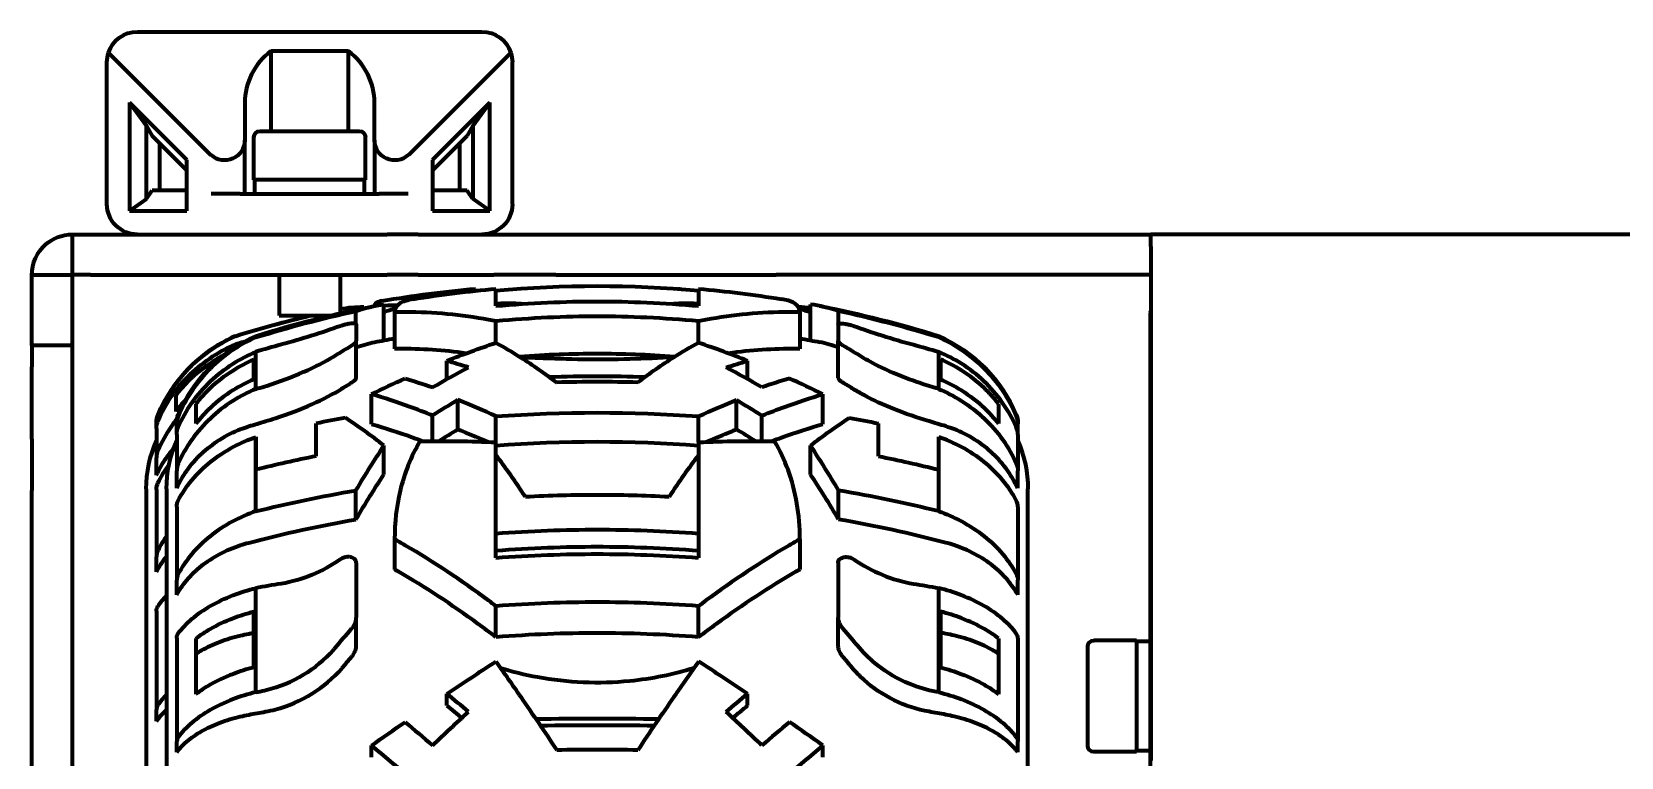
# Model space of a CAD drawing. Header units: millimetres. Extents: x 0 to 1189, y 0 to 841.
# Drawn here: x 182.2 to 260.6, y 325.3 to 361.1 of the extents above; entities that cross this region are included whole.
import ezdxf

# ---------------------------------------------------------------- set-up
doc = ezdxf.new("R2010")
doc.units = ezdxf.units.MM
doc.header["$LTSCALE"] = 0.75
doc.layers.add('Visible', color=7, linetype='Continuous', lineweight=70)

msp = doc.modelspace()

# ---------------------------------------------------------------- linework, layer by layer
at = {"layer": 'Visible', "extrusion": (0, 1, 0)}
for p, q in [((187.411, 361.089), (204.411, 361.089)), ((190.958, 355.081), (185.985, 360.055)), ((197.831, 360.129), (193.991, 360.129)), ((193.991, 360.129), (193.991, 356.189)), ((197.831, 356.189), (197.831, 360.129)), ((205.836, 360.055), (200.863, 355.081)), ((185.911, 352.589), (185.911, 359.589)), ((205.911, 352.589), (205.911, 359.589)), ((189.855, 354.764), (187.014, 357.605)), ((187.014, 357.605), (187.862, 356.446)), ((187.014, 357.605), (187.014, 352.249)), ((192.711, 357.569), (192.711, 355.745)), ((199.111, 355.745), (199.111, 357.569)), ((204.807, 357.605), (201.966, 354.764)), ((204.807, 357.605), (203.959, 356.446)), ((204.807, 352.249), (204.807, 357.605)), ((187.862, 356.446), (188.145, 355.956)), ((187.862, 352.849), (187.862, 356.446)), ((193.461, 356.189), (198.361, 356.189)), ((203.959, 356.446), (203.676, 355.956)), ((203.959, 356.446), (203.959, 352.849)), ((188.145, 355.956), (189.855, 354.246)), ((188.499, 355.602), (188.499, 353.249)), ((192.711, 353.089), (192.711, 355.745)), ((193.161, 353.789), (193.161, 355.889)), ((198.661, 353.789), (198.661, 355.889)), ((199.111, 355.745), (199.111, 353.089)), ((201.966, 354.246), (203.676, 355.956)), ((203.323, 353.249), (203.323, 355.602)), ((189.855, 352.249), (189.855, 354.764)), ((201.966, 354.764), (201.966, 352.249)), ((198.661, 353.789), (193.161, 353.789)), ((193.211, 353.089), (193.211, 353.789)), ((198.611, 353.089), (198.611, 353.789)), ((187.862, 352.849), (188.145, 353.249)), ((189.855, 353.249), (188.145, 353.249)), ((192.485, 353.089), (191.043, 353.089)), ((192.485, 353.089), (199.336, 353.089)), ((200.778, 353.089), (199.336, 353.089)), ((203.676, 353.249), (201.966, 353.249)), ((203.959, 352.849), (203.676, 353.249)), ((187.014, 352.249), (187.862, 352.849)), ((187.014, 352.249), (189.855, 352.249)), ((201.966, 352.249), (204.807, 352.249)), ((204.807, 352.249), (203.959, 352.849)), ((184.211, 351.089), (185.105, 351.089)), ((184.211, 349.969), (184.211, 351.089)), ((185.105, 351.089), (199.736, 351.089)), ((192.485, 351.089), (199.336, 351.089)), ((201.263, 351.089), (199.736, 351.089)), ((201.263, 351.089), (205.005, 351.089)), ((205.005, 351.089), (208.06, 351.089)), ((208.06, 351.089), (218.936, 351.089)), ((218.936, 351.089), (221.453, 351.089)), ((221.453, 351.089), (237.411, 351.089)), ((357.411, 351.089), (237.411, 351.089)), ((237.411, 350.5), (237.411, 351.089)), ((258.654, 351.099), (258.66, 351.099)), ((258.654, 351.089), (258.654, 351.099)), ((258.66, 351.099), (258.677, 351.099)), ((258.66, 351.089), (258.66, 351.099)), ((258.677, 351.099), (258.703, 351.099)), ((258.677, 351.089), (258.677, 351.099)), ((258.703, 351.099), (258.72, 351.099)), ((258.703, 351.089), (258.703, 351.099)), ((258.72, 351.099), (258.775, 351.099)), ((258.72, 351.089), (258.72, 351.099)), ((258.775, 351.099), (258.847, 351.099)), ((258.775, 351.089), (258.775, 351.099)), ((258.847, 351.099), (258.868, 351.099)), ((258.847, 351.089), (258.847, 351.099)), ((258.868, 351.099), (258.962, 351.099)), ((258.868, 351.089), (258.868, 351.099)), ((258.962, 351.099), (259.073, 351.099)), ((258.962, 351.089), (258.962, 351.099)), ((259.073, 351.099), (259.105, 351.099)), ((259.073, 351.089), (259.073, 351.099)), ((259.105, 351.099), (259.217, 351.099)), ((259.105, 351.089), (259.105, 351.099)), ((259.217, 351.099), (259.358, 351.099)), ((259.217, 351.089), (259.217, 351.099)), ((259.358, 351.099), (259.913, 351.099)), ((259.358, 351.089), (259.358, 351.099)), ((259.913, 351.089), (259.913, 351.099)), ((260.232, 351.099), (260.353, 351.099)), ((260.232, 351.089), (260.232, 351.099)), ((260.353, 351.099), (260.398, 351.099)), ((260.353, 351.089), (260.353, 351.099)), ((260.398, 351.099), (260.477, 351.099)), ((260.398, 351.089), (260.398, 351.099)), ((260.477, 351.099), (260.523, 351.099)), ((260.477, 351.089), (260.477, 351.099)), ((260.523, 351.099), (260.874, 351.099)), ((260.523, 351.089), (260.523, 351.099)), ((184.211, 349.089), (184.211, 349.969)), ((237.411, 350.5), (237.411, 325.129)), ((183.321, 349.079), (182.201, 349.079)), ((182.201, 346.656), (182.201, 349.079)), ((184.201, 349.079), (183.321, 349.079)), ((184.201, 349.079), (184.201, 346.656)), ((185.105, 349.089), (184.211, 349.089)), ((185.105, 349.089), (199.736, 349.089)), ((194.411, 349.089), (194.411, 347.089)), ((197.411, 349.089), (197.411, 347.194)), ((201.263, 349.089), (199.736, 349.089)), ((201.263, 349.089), (205.005, 349.089)), ((208.06, 349.089), (205.005, 349.089)), ((208.06, 349.089), (218.936, 349.089)), ((221.453, 349.089), (218.936, 349.089)), ((237.411, 349.089), (221.453, 349.089)), ((204.101, 348.31), (204.101, 348.407)), ((205.101, 347.559), (205.101, 348.407)), ((214.101, 348.407), (214.101, 348.404)), ((215.101, 348.407), (215.101, 347.559)), ((198.578, 347.448), (198.578, 347.511)), ((199.578, 345.864), (199.578, 347.631)), ((220.623, 345.864), (220.623, 347.631)), ((182.201, 345.601), (182.201, 346.656)), ((184.201, 346.656), (184.201, 345.601)), ((194.411, 347.089), (196.959, 347.089)), ((198.197, 346.682), (198.197, 347.304)), ((198.21, 346.664), (198.21, 345.841)), ((200.101, 347.248), (200.101, 345.436)), ((205.101, 345.741), (205.101, 346.808)), ((215.101, 345.741), (215.101, 346.808)), ((220.101, 347.248), (220.101, 345.436)), ((221.991, 346.664), (221.991, 345.841)), ((222.004, 346.682), (222.004, 347.304)), ((237.411, 347.079), (237.401, 347.079)), ((237.401, 322.12), (237.401, 347.079)), ((192.249, 346.075), (192.249, 346.075)), ((193.249, 346.011), (193.249, 346.075)), ((226.952, 346.011), (226.952, 346.075)), ((182.201, 345.601), (182.201, 344.547)), ((184.201, 345.601), (182.201, 345.601)), ((184.201, 345.601), (184.201, 344.547)), ((192.249, 345.538), (192.249, 345.664)), ((193.249, 343.46), (193.249, 345.295)), ((198.21, 344.019), (198.21, 345.841)), ((221.991, 344.019), (221.991, 345.841)), ((226.952, 343.46), (226.952, 345.295)), ((182.201, 340.993), (182.201, 344.547)), ((184.201, 344.547), (184.201, 340.993)), ((193.154, 343.938), (193.154, 344.922)), ((202.683, 343.948), (202.683, 344.854)), ((217.518, 343.948), (217.518, 344.854)), ((227.047, 343.938), (227.047, 344.922)), ((189.301, 343.138), (189.301, 342.35)), ((190.301, 342.727), (190.301, 341.753)), ((198.962, 341.727), (198.962, 343.203)), ((203.226, 341.474), (203.226, 342.922)), ((216.976, 341.474), (216.976, 342.922)), ((221.239, 341.727), (221.239, 343.203)), ((229.901, 342.727), (229.901, 341.753)), ((201.976, 340.893), (201.976, 342.149)), ((205.101, 340.833), (205.101, 342.115)), ((215.101, 340.833), (215.101, 342.115)), ((218.226, 340.893), (218.226, 342.149)), ((188.351, 341.516), (188.351, 341.801)), ((188.351, 341.516), (188.351, 340.066)), ((189.351, 341.802), (189.351, 341.735)), ((189.351, 341.22), (189.351, 341.735)), ((189.351, 341.22), (189.351, 339.421)), ((196.231, 340.147), (196.231, 341.764)), ((223.97, 340.147), (223.97, 341.764)), ((230.851, 341.802), (230.851, 341.735)), ((230.851, 341.22), (230.851, 341.735)), ((230.851, 341.22), (230.851, 339.421)), ((182.201, 340.993), (182.201, 338.448)), ((184.201, 340.993), (184.201, 338.448)), ((193.26, 341.095), (193.249, 341.092)), ((193.249, 337.427), (193.249, 341.092)), ((193.26, 341.095), (193.26, 339.483)), ((199.578, 339.245), (199.578, 340.666)), ((205.101, 335.134), (205.101, 340.833)), ((215.101, 340.833), (215.101, 335.134)), ((220.623, 339.245), (220.623, 340.666)), ((226.941, 341.095), (226.941, 339.483)), ((226.941, 341.095), (226.952, 341.092)), ((226.952, 337.427), (226.952, 341.092)), ((188.351, 339.204), (188.351, 340.066)), ((189.351, 338.574), (189.351, 339.421)), ((230.851, 338.574), (230.851, 339.421)), ((182.201, 323.43), (182.201, 338.448)), ((184.201, 338.448), (184.201, 323.43)), ((187.851, 338.531), (187.851, 277.223)), ((188.351, 338.51), (188.351, 335.18)), ((188.851, 338.531), (188.851, 277.223)), ((198.197, 337.03), (198.197, 338.458)), ((222.004, 337.03), (222.004, 338.458)), ((231.351, 277.223), (231.351, 338.531)), ((189.351, 337.654), (189.351, 334.02)), ((230.851, 337.654), (230.851, 334.02)), ((200.101, 336.052), (200.101, 334.553)), ((220.101, 336.052), (220.101, 334.553)), ((188.351, 334.436), (188.351, 335.18)), ((198.21, 334.883), (198.21, 332.193)), ((221.991, 334.883), (221.991, 332.193)), ((189.351, 333.305), (189.351, 334.02)), ((193.249, 328.501), (193.249, 333.637)), ((226.952, 328.501), (226.952, 333.637)), ((230.851, 333.305), (230.851, 334.02)), ((205.101, 331.216), (205.101, 332.748)), ((215.101, 331.216), (215.101, 332.748)), ((188.351, 332.506), (188.351, 327.621)), ((193.154, 329.723), (193.154, 332.478)), ((198.21, 330.807), (198.21, 332.193)), ((221.991, 330.807), (221.991, 332.193)), ((227.047, 329.723), (227.047, 332.478)), ((189.351, 331.173), (189.351, 326.059)), ((190.301, 331.151), (190.301, 328.402)), ((229.901, 331.151), (229.901, 328.402)), ((230.851, 331.173), (230.851, 326.059)), ((236.701, 331.05), (234.601, 331.05)), ((236.701, 331.05), (236.701, 325.55)), ((237.401, 331), (236.701, 331)), ((234.301, 325.85), (234.301, 330.75)), ((202.683, 327.843), (202.683, 328.426)), ((217.518, 327.843), (217.518, 328.426)), ((188.351, 327.069), (188.351, 327.621)), ((189.351, 325.547), (189.351, 326.059)), ((198.962, 325.291), (198.962, 325.873)), ((221.239, 325.291), (221.239, 325.873)), ((230.851, 325.547), (230.851, 326.059)), ((236.701, 325.55), (234.601, 325.55)), ((237.401, 325.6), (236.701, 325.6))]:
    msp.add_line(p, q, dxfattribs=at)
at = {"layer": 'Visible', "extrusion": (2e-16, 0, -1)}
for centre, radius, start, end in [((-193.461, 355.889), 0.3, 0, 90), ((-198.361, 355.889), 0.3, 90, 180), ((-209.101, 291.713), 56.914, 80.26509, 84.95994), ((-210.101, 291.713), 56.914, 80.8156, 84.95994), ((-209.101, 291.713), 56.914, 95.04006, 95.19144), ((-210.101, 291.713), 56.914, 95.04006, 99.1844), ((-210.101, 291.713), 56.914, 72.77708, 78.88918), ((-210.101, 291.713), 56.164, 84.89246, 85.00434), ((-210.101, 291.713), 56.164, 94.99566, 95.10754), ((-210.101, 291.713), 56.914, 101.11082, 107.22292), ((-209.101, 291.713), 56.914, 72.77708, 76.64969), ((-195.226, 339.327), 7.375, 22.84294, 66.19464), ((-196.226, 339.327), 7.375, 22.84294, 66.19464), ((-210.101, 291.713), 55.164, 78.5157, 79.55576), ((-210.101, 291.713), 55.164, 100.44424, 101.4843), ((-223.975, 339.327), 7.375, 113.80536, 157.15706), ((-189.351, 341.802), 1, 0, 22.84294), ((-190.351, 341.802), 1, 0, 22.84294), ((-229.851, 341.802), 1, 157.15706, 180), ((-193.741, 338.531), 5.891, 0, 23.77705), ((-194.741, 338.531), 5.891, 0, 23.77705), ((-225.46, 338.531), 5.891, 156.22295, 180), ((-234.601, 330.75), 0.3, 0, 90), ((-234.601, 325.85), 0.3, 270, 0)]:
    msp.add_arc(centre, radius, start, end, dxfattribs=at)
for centre, major_axis, ratio, start_param, end_param in [((187.411, 359.589), (-1.061, 1.061), 1, 5.813564, 7.068583), ((204.411, 359.589), (1.061, 1.061), 1, -0.785398, 0.469621), ((187.411, 359.589), (1.061, 1.061), 1, 3.926991, 4.242768), ((204.411, 359.589), (-1.061, 1.061), 1, 2.040417, 2.356194), ((191.711, 355.745), (-0.707, 0.707), 1, 2.356194, 4.658302), ((200.111, 355.745), (0.707, 0.707), 1, 1.624884, 3.926991), ((192.485, 356.609), (1.527, 1.527), 1, 3.087505, 3.141593), ((199.336, 356.609), (1.527, 1.527), 1, 1.570796, 1.624884), ((187.411, 352.589), (-1.061, 1.061), 1, 3.926991, 5.497787), ((204.411, 352.589), (1.061, 1.061), 1, 0.785398, 2.356194), ((210.101, 291.706), (56.845, 0), 0.999898, 4.624317, 4.800461), ((199.037, 305.933), (-0.606, 41.578), 0.384604, -0.063951, 0.009185), ((200.037, 306.098), (0.357, 41.581), 0.384757, -0.137549, -0.050983), ((206.596, 303.157), (3.084, 45.372), 0.637781, -0.436272, -0.406807), ((200.022, 306.115), (0.342, 39.779), 0.384756, -0.140972, -0.081441), ((210.11, 294.431), (-56.426, 0.001), 0.944475, 1.8507, 1.873878), ((209.638, 302.926), (23.506, 40.795), 0.577931, -0.577602, -0.544936), ((201.707, 317.829), (38.721, 10.175), 0.673461, 4.670766, 4.673978), ((206.577, 303.219), (2.961, 43.556), 0.637781, -0.436321, -0.419048), ((202.199, 304.532), (30.92, 38.135), 0.66626, -0.963922, -0.922528), ((208.512, 301.97), (-23.551, 40.874), 0.577933, 0.544885, 0.586641), ((210.101, 298.903), (55.296, 0), 0.817325, 4.669595, 4.755183), ((211.853, 301.699), (23.656, 41.055), 0.577925, -0.686826, -0.630415), ((216.37, 304.87), (-23.459, 40.716), 0.577945, 0.802062, 0.83971), ((210.101, 295.834), (56.845, 0), 0.817325, 4.624317, 4.800461), ((210.105, 298.171), (-56.445, 0), 0.79671, 1.792661, 1.818969), ((229.849, 341.735), (-1.002, 0.006), 0.999787, 2.73727, 3.135639), ((210.099, 292.157), (-55.122, 0), 0.94448, 1.253565, 1.269303), ((203.797, 304.887), (22.552, 39.141), 0.577943, -0.831335, -0.801737), ((216.404, 304.887), (-22.552, 39.141), 0.577943, 0.801737, 0.831335), ((200.037, 308.214), (10.16, 40.322), 0.306616, -0.803118, -0.716552), ((209.573, 294.13), (-52.789, 18.792), 0.811184, 1.139472, 1.208195), ((210.101, 295.836), (-55.091, 0), 0.817325, 1.479912, 1.66168), ((210.628, 294.13), (52.789, 18.792), 0.811184, -1.208195, -1.139472), ((210.102, 296.233), (-56.838, 0.001), 0.796701, 1.817277, 1.871569), ((229.849, 339.421), (-1.002, 0), 0.944471, 2.742881, 3.14125), ((200.022, 308.207), (9.719, 38.575), 0.306623, -0.807387, -0.716882), ((210.1, 294.148), (-55.123, 0), 0.796719, 1.253567, 1.353147), ((229.849, 334.02), (-1.002, 0), 0.796704, 2.743073, 3.141442), ((210.11, 302.889), (-56.426, 0), 0.570959, 1.85071, 1.873887), ((210.671, 300.756), (-55.804, 0.469), 0.577105, 1.24194, 1.246635), ((206.596, 305.441), (21.696, 39.968), 0.485273, -1.17142, -1.141955), ((206.577, 305.474), (20.827, 38.368), 0.485276, -1.171469, -1.154196), ((201.704, 313.011), (39.28, 4.017), 0.418356, 4.538398, 4.54161), ((210.56, 306.242), (-31.104, 32.861), 0.228082, 1.085592, 1.109209), ((209.638, 306.212), (32.366, 34.194), 0.228076, -1.128061, -1.095395), ((209.642, 306.242), (31.104, 32.861), 0.228082, -1.109209, -1.085592), ((210.099, 297.486), (-55.122, 0), 0.570973, 1.253566, 1.269304), ((202.199, 312.265), (39.262, 29.475), 0.262961, -1.456866, -1.415472), ((208.512, 304.767), (-32.429, 34.26), 0.228079, 1.095346, 1.137102), ((210.101, 309.369), (55.296, 0), 0.322562, 4.657486, 4.767292), ((229.849, 326.059), (-1.002, 0), 0.57095, 2.74315, 3.141519)]:
    msp.add_ellipse(centre, major_axis=major_axis, ratio=ratio, start_param=start_param, end_param=end_param, dxfattribs=at)
at = {"layer": 'Visible'}
for centre, major_axis, ratio, start_param, end_param in [((195.911, 357.569), (-2.263, 2.263), 1, -0.141897, 0.785398), ((195.911, 357.569), (2.263, 2.263), 1, 5.497787, 6.425082), ((205.281, 306.142), (0.547, 41.544), 0.384422, -0.032362, 0.038692), ((214.92, 306.142), (-0.547, 41.544), 0.384422, -0.038692, 0.032362), ((219.164, 305.933), (0.606, 41.578), 0.384604, -0.053429, -0.0162), ((220.164, 306.098), (-0.357, 41.581), 0.384757, -0.137549, -0.050983), ((209.091, 293.896), (56.426, 0.001), 0.961258, 1.866042, 1.873875), ((210.091, 294.431), (56.426, 0.001), 0.944475, 1.8507, 1.873878), ((220.18, 306.115), (-0.342, 39.779), 0.384756, -0.140972, -0.081441), ((213.605, 303.157), (-3.084, 45.372), 0.637781, -0.436272, -0.406807), ((210.563, 302.926), (-23.506, 40.795), 0.577931, -0.577602, -0.544936), ((210.101, 297.647), (56.484, 0), 0.817325, 1.53538, 1.606212), ((211.689, 301.97), (23.551, 40.874), 0.577933, 0.544885, 0.586641), ((218.002, 304.532), (-30.92, 38.135), 0.66626, -0.963922, -0.922528), ((213.624, 303.219), (-2.961, 43.556), 0.637781, -0.436321, -0.419048), ((218.494, 317.828), (-38.722, 10.175), 0.673476, 4.670764, 4.673975), ((203.831, 304.87), (23.459, 40.716), 0.577945, 0.802062, 0.83971), ((208.348, 301.699), (-23.656, 41.055), 0.577925, -0.686826, -0.630415), ((189.352, 341.801), (-1.002, 0.004), 0.999392, -0.394825, 0.003543), ((190.352, 341.735), (1.002, 0.006), 0.999787, 2.73727, 3.135639), ((210.096, 298.171), (56.445, 0), 0.79671, 1.792661, 1.818969), ((210.102, 292.157), (55.122, 0), 0.94448, 1.253565, 1.269303), ((189.352, 340.066), (1.002, 0), 0.961255, 2.742806, 3.141175), ((220.164, 308.214), (-10.16, 40.322), 0.306616, -0.803118, -0.716552), ((190.352, 339.421), (1.002, 0), 0.944471, 2.742881, 3.14125), ((210.099, 296.233), (56.838, 0.001), 0.796701, 1.817277, 1.871569), ((205.281, 305.602), (-9.472, 40.453), 0.318147, -0.714492, -0.623145), ((214.92, 305.602), (9.472, 40.453), 0.318147, 0.623145, 0.714492), ((220.179, 308.207), (-9.719, 38.575), 0.306623, -0.807387, -0.716882), ((210.101, 294.148), (55.123, 0), 0.796719, 1.253567, 1.353147), ((189.352, 335.18), (1.002, 0), 0.829024, 2.743053, 3.141422), ((190.352, 334.02), (1.002, 0), 0.796704, 2.743073, 3.141442), ((210.091, 302.889), (56.426, 0), 0.570959, 1.85071, 1.873887), ((213.605, 305.441), (-21.696, 39.968), 0.485273, -1.17142, -1.141955), ((209.53, 300.755), (55.805, 0.469), 0.57711, 1.241935, 1.24663), ((213.624, 305.474), (-20.827, 38.368), 0.485276, -1.171469, -1.154196), ((189.352, 327.621), (1.002, 0), 0.615642, 2.743139, 3.141508), ((210.563, 306.212), (-32.366, 34.194), 0.228076, -1.128061, -1.095395), ((218.49, 312.997), (-39.298, 4.015), 0.418529, 4.538293, 4.541504), ((211.689, 304.767), (32.429, 34.26), 0.228079, 1.095346, 1.137102), ((218.002, 312.265), (-39.262, 29.475), 0.262961, -1.456866, -1.415472), ((210.102, 297.486), (55.122, 0), 0.570973, 1.253566, 1.269304), ((190.352, 326.059), (1.002, 0), 0.57095, 2.74315, 3.141519), ((210.101, 307.435), (-56.484, 0), 0.322562, 4.676973, 4.747805)]:
    msp.add_ellipse(centre, major_axis=major_axis, ratio=ratio, start_param=start_param, end_param=end_param, dxfattribs=at)
for points in [[(182.201, 349.079), (182.201, 349.655), (182.462, 350.226), (182.899, 350.602)], [(182.899, 350.602), (183.211, 350.871), (183.68, 351.089), (184.211, 351.089)], [(184.204, 349.086), (184.202, 349.084), (184.201, 349.082), (184.201, 349.079)], [(184.211, 349.089), (184.208, 349.089), (184.206, 349.088), (184.204, 349.086)], [(200.135, 347.429), (199.949, 347.372), (199.764, 347.313), (199.578, 347.251)], [(220.066, 347.429), (220.252, 347.372), (220.437, 347.313), (220.623, 347.251)], [(192.249, 346.075), (193.447, 346.444), (194.69, 346.784), (195.96, 347.087)], [(193.249, 346.011), (194.833, 346.499), (196.498, 346.938), (198.197, 347.304)], [(226.952, 346.011), (225.368, 346.499), (223.704, 346.938), (222.004, 347.304)], [(237.401, 347.079), (237.401, 347.146), (237.404, 347.212), (237.411, 347.279)], [(202.683, 344.854), (203.463, 345.164), (204.274, 345.461), (205.101, 345.741)], [(217.518, 344.854), (216.738, 345.164), (215.927, 345.462), (215.101, 345.741)], [(201.976, 343.544), (202.563, 343.887), (203.153, 344.213), (203.743, 344.52)], [(218.226, 343.544), (217.638, 343.887), (217.048, 344.213), (216.458, 344.52)], [(189.779, 342.908), (189.614, 342.734), (189.453, 342.547), (189.301, 342.35)], [(199.578, 340.666), (198.953, 341.157), (198.314, 341.62), (197.675, 342.039)], [(220.623, 340.666), (221.248, 341.158), (221.887, 341.619), (222.526, 342.039)], [(188.429, 338.836), (188.574, 339.123), (188.756, 339.422), (188.97, 339.709)], [(193.249, 337.427), (194.833, 337.816), (196.498, 338.166), (198.197, 338.458)], [(226.952, 337.427), (225.368, 337.816), (223.704, 338.165), (222.004, 338.458)], [(188.851, 336.203), (188.688, 335.97), (188.546, 335.732), (188.429, 335.502)], [(188.429, 332.748), (188.546, 332.921), (188.688, 333.099), (188.851, 333.274)], [(202.683, 328.426), (203.463, 328.947), (204.274, 329.479), (205.101, 330.011)], [(217.518, 328.426), (216.738, 328.947), (215.927, 329.479), (215.101, 330.011)], [(188.851, 328.381), (188.688, 328.208), (188.546, 328.031), (188.429, 327.86)], [(201.976, 325.875), (202.563, 326.432), (203.153, 326.986), (203.743, 327.532)], [(218.226, 325.875), (217.638, 326.432), (217.048, 326.986), (216.458, 327.532)]]:
    msp.add_open_spline(points, degree=3, dxfattribs=at)
for points, knots in [([(199.477, 347.807), (199.44, 347.801), (199.406, 347.793), (199.201, 347.739), (199.111, 347.662), (199.101, 347.554)], [11.3570322, 11.3570322, 11.3570322, 11.3570322, 11.4175674, 11.4175674, 11.7479853, 11.7479853, 11.7479853, 11.7479853]), ([(200.249, 347.594), (200.043, 347.589), (199.837, 347.58), (199.614, 347.568), (199.596, 347.567), (199.578, 347.566)], [-6.28125876, -6.28125876, -6.28125876, -6.28125876, -6.20070535, -6.20070535, -6.19375687, -6.19375687, -6.19375687, -6.19375687]), ([(201.016, 347.897), (200.74, 347.852), (200.526, 347.784), (200.191, 347.578), (200.101, 347.43), (200.101, 347.248)], [11.1272245, 11.1272245, 11.1272245, 11.1272245, 11.4175674, 11.4175674, 11.7676704, 11.7676704, 11.7676704, 11.7676704]), ([(205.101, 347.559), (206.817, 347.712), (208.505, 347.785), (211.696, 347.785), (213.384, 347.712), (215.101, 347.559)], [-20.2998931, -20.2998931, -20.2998931, -20.2998931, -19.8212787, -19.8212787, -19.3426644, -19.3426644, -19.3426644, -19.3426644]), ([(220.101, 347.248), (220.101, 347.515), (219.906, 347.707), (219.416, 347.853), (219.306, 347.877), (219.185, 347.897)], [2.3083419, 2.3083419, 2.3083419, 2.3083419, 2.8208083, 2.8208083, 2.9484496, 2.9484496, 2.9484496, 2.9484496]), ([(198.21, 346.664), (198.21, 346.67), (198.206, 346.676), (198.189, 346.688), (198.172, 346.692), (198.118, 346.699), (198.076, 346.699), (197.979, 346.692), (197.926, 346.686), (197.809, 346.667), (197.746, 346.654), (197.614, 346.624), (197.548, 346.605), (197.462, 346.578), (197.438, 346.57), (197.416, 346.562)], [0.0011854, 0.0011854, 0.0011854, 0.0011854, 0.0118921, 0.0118921, 0.0261366, 0.0261366, 0.045713, 0.045713, 0.0638758, 0.0638758, 0.0833592, 0.0833592, 0.1044028, 0.1044028, 0.1129139, 0.1129139, 0.1129139, 0.1129139]), ([(205.101, 346.808), (204.98, 346.832), (204.86, 346.855), (203.397, 347.123), (202.015, 347.252), (200.454, 347.253), (200.278, 347.252), (200.101, 347.248)], [-6.7908419, -6.7908419, -6.7908419, -6.7908419, -6.742069, -6.742069, -6.2007054, -6.2007054, -6.1314654, -6.1314654, -6.1314654, -6.1314654]), ([(215.101, 346.808), (213.383, 346.964), (211.693, 347.039), (208.508, 347.039), (206.818, 346.964), (205.101, 346.808)], [-6.920639, -6.920639, -6.920639, -6.920639, -6.4429476, -6.4429476, -5.9652563, -5.9652563, -5.9652563, -5.9652563]), ([(220.101, 347.248), (219.924, 347.252), (219.747, 347.253), (218.186, 347.252), (216.805, 347.123), (215.341, 346.855), (215.221, 346.832), (215.101, 346.808)], [-6.0159843, -6.0159843, -6.0159843, -6.0159843, -5.9467443, -5.9467443, -5.4053806, -5.4053806, -5.3566078, -5.3566078, -5.3566078, -5.3566078]), ([(221.991, 346.664), (221.991, 346.667), (221.992, 346.67), (221.999, 346.68), (222.01, 346.686), (222.045, 346.695), (222.074, 346.698), (222.152, 346.698), (222.203, 346.694), (222.32, 346.679), (222.384, 346.668), (222.516, 346.641), (222.582, 346.625), (222.695, 346.593), (222.742, 346.578), (222.785, 346.562)], [-0.318504, -0.318504, -0.318504, -0.318504, -0.3128202, -0.3128202, -0.2999436, -0.2999436, -0.2831266, -0.2831266, -0.2636299, -0.2636299, -0.2433808, -0.2433808, -0.2231503, -0.2231503, -0.2067842, -0.2067842, -0.2067842, -0.2067842]), ([(192.249, 346.075), (191.876, 345.91), (191.491, 345.701), (190.717, 345.184), (190.333, 344.864), (189.69, 344.221), (189.37, 343.837), (188.827, 343.025), (188.601, 342.598), (188.429, 342.189)], [0.2897036, 0.2897036, 0.2897036, 0.2897036, 0.409542, 0.409542, 0.5460875, 0.5460875, 0.6827036, 0.6827036, 0.8150178, 0.8150178, 0.8150178, 0.8150178]), ([(193.249, 346.011), (192.876, 345.845), (192.491, 345.637), (191.717, 345.12), (191.333, 344.8), (190.69, 344.156), (190.37, 343.772), (189.827, 342.96), (189.601, 342.532), (189.429, 342.124)], [0.2897036, 0.2897036, 0.2897036, 0.2897036, 0.409542, 0.409542, 0.5460875, 0.5460875, 0.6827036, 0.6827036, 0.8150178, 0.8150178, 0.8150178, 0.8150178]), ([(197.416, 346.562), (196.994, 346.411), (196.526, 346.253), (195.534, 345.942), (195.017, 345.79), (194.502, 345.65)], [-0.3219243, -0.3219243, -0.3219243, -0.3219243, -0.1609373, -0.1609373, 0, 0, 0, 0]), ([(222.785, 346.562), (223.207, 346.411), (223.675, 346.253), (224.668, 345.942), (225.184, 345.79), (225.7, 345.65)], [0.0000001, 0.0000001, 0.0000001, 0.0000001, 0.1610957, 0.1610957, 0.3221415, 0.3221415, 0.3221415, 0.3221415]), ([(226.952, 346.011), (227.325, 345.845), (227.71, 345.637), (228.485, 345.12), (228.868, 344.8), (229.511, 344.156), (229.831, 343.772), (230.374, 342.96), (230.6, 342.532), (230.772, 342.124)], [-4.0816675, -4.0816675, -4.0816675, -4.0816675, -3.9618291, -3.9618291, -3.8252836, -3.8252836, -3.6886674, -3.6886674, -3.5563533, -3.5563533, -3.5563533, -3.5563533]), ([(188.429, 341.893), (188.602, 342.292), (188.83, 342.711), (189.377, 343.503), (189.698, 343.875), (190.343, 344.498), (190.726, 344.807), (191.497, 345.305), (191.879, 345.505), (192.249, 345.664)], [-0.8176817, -0.8176817, -0.8176817, -0.8176817, -0.683213, -0.683213, -0.5456153, -0.5456153, -0.4089137, -0.4089137, -0.2898807, -0.2898807, -0.2898807, -0.2898807]), ([(189.301, 343.138), (189.526, 343.43), (189.77, 343.702), (190.338, 344.249), (190.721, 344.557), (191.321, 344.944), (191.516, 345.056), (191.711, 345.158)], [-0.6503544, -0.6503544, -0.6503544, -0.6503544, -0.5458766, -0.5458766, -0.409261, -0.409261, -0.346932, -0.346932, -0.346932, -0.346932]), ([(189.429, 341.59), (189.602, 341.983), (189.83, 342.394), (190.377, 343.172), (190.698, 343.538), (191.343, 344.15), (191.726, 344.453), (192.497, 344.943), (192.879, 345.139), (193.249, 345.295)], [-0.8176817, -0.8176817, -0.8176817, -0.8176817, -0.683213, -0.683213, -0.5456153, -0.5456153, -0.4089137, -0.4089137, -0.2898807, -0.2898807, -0.2898807, -0.2898807]), ([(193.372, 343.496), (193.512, 343.537), (193.652, 343.579), (194.423, 343.823), (195.041, 344.054), (196.166, 344.548), (196.665, 344.804), (197.105, 345.074), (197.134, 345.093), (197.163, 345.111)], [2.3628766, 2.3628766, 2.3628766, 2.3628766, 2.4067943, 2.4067943, 2.6057136, 2.6057136, 2.8021395, 2.8021395, 2.8164491, 2.8164491, 2.8164491, 2.8164491]), ([(197.978, 345.605), (198.014, 345.625), (198.045, 345.646), (198.124, 345.703), (198.162, 345.739), (198.198, 345.792), (198.206, 345.811), (198.209, 345.829), (198.21, 345.833), (198.21, 345.837), (198.21, 345.841)], [0.57737748, 0.57737748, 0.57737748, 0.57737748, 0.59475125, 0.59475125, 0.62625191, 0.62625191, 0.6448508, 0.6448508, 0.6448508, 0.64934478, 0.64934478, 0.64934478, 0.64934478]), ([(203.629, 345.219), (202.529, 345.376), (201.405, 345.451), (200.221, 345.438), (200.161, 345.437), (200.101, 345.436)], [16.8814074, 16.8814074, 16.8814074, 16.8814074, 17.3212731, 17.3212731, 17.3447499, 17.3447499, 17.3447499, 17.3447499]), ([(205.101, 345.741), (205.504, 345.522), (205.912, 345.284), (206.913, 344.65), (207.509, 344.232), (208.101, 343.783)], [17.408031, 17.408031, 17.408031, 17.408031, 17.632683, 17.632683, 17.9554931, 17.9554931, 17.9554931, 17.9554931]), ([(213.93, 345.055), (212.616, 345.151), (211.328, 345.197), (208.873, 345.197), (207.585, 345.151), (206.271, 345.055)], [18.1147329, 18.1147329, 18.1147329, 18.1147329, 18.4829061, 18.4829061, 18.8510793, 18.8510793, 18.8510793, 18.8510793]), ([(215.101, 345.741), (214.697, 345.522), (214.289, 345.284), (213.288, 344.65), (212.692, 344.232), (212.101, 343.783)], [-19.5470654, -19.5470654, -19.5470654, -19.5470654, -19.3224133, -19.3224133, -18.9996033, -18.9996033, -18.9996033, -18.9996033]), ([(220.101, 345.436), (220.041, 345.437), (219.981, 345.438), (218.796, 345.451), (217.673, 345.376), (216.572, 345.219)], [17.4746476, 17.4746476, 17.4746476, 17.4746476, 17.4981244, 17.4981244, 17.9379902, 17.9379902, 17.9379902, 17.9379902]), ([(222.223, 345.605), (222.209, 345.613), (222.196, 345.621), (222.118, 345.67), (222.068, 345.71), (222.01, 345.777), (221.996, 345.804), (221.992, 345.829), (221.992, 345.833), (221.991, 345.837), (221.991, 345.841)], [-0.06746772, -0.06746772, -0.06746772, -0.06746772, -0.06067751, -0.06067751, -0.02604643, -0.02604643, 0, 0, 0, 0.00449234, 0.00449234, 0.00449234, 0.00449234]), ([(226.829, 343.496), (226.385, 343.625), (225.942, 343.772), (224.947, 344.142), (224.414, 344.372), (223.603, 344.776), (223.3, 344.945), (223.038, 345.111)], [-0.8006859, -0.8006859, -0.8006859, -0.8006859, -0.6609792, -0.6609792, -0.4774176, -0.4774176, -0.3470042, -0.3470042, -0.3470042, -0.3470042]), ([(230.772, 341.59), (230.599, 341.983), (230.371, 342.394), (229.824, 343.172), (229.503, 343.538), (228.858, 344.15), (228.475, 344.453), (227.704, 344.943), (227.322, 345.139), (226.952, 345.295)], [3.5813627, 3.5813627, 3.5813627, 3.5813627, 3.7158313, 3.7158313, 3.8534291, 3.8534291, 3.9901307, 3.9901307, 4.1091636, 4.1091636, 4.1091636, 4.1091636]), ([(190.301, 342.727), (190.526, 343.014), (190.77, 343.281), (191.338, 343.818), (191.721, 344.121), (192.463, 344.591), (192.812, 344.773), (193.154, 344.922)], [-0.6503544, -0.6503544, -0.6503544, -0.6503544, -0.5458766, -0.5458766, -0.409261, -0.409261, -0.2999653, -0.2999653, -0.2999653, -0.2999653]), ([(213.878, 345.024), (213.173, 344.984), (212.446, 344.954), (210.184, 344.9), (208.644, 344.916), (206.877, 344.994), (206.598, 345.008), (206.323, 345.024)], [-4.487236, -4.487236, -4.487236, -4.487236, -4.2919798, -4.2919798, -3.8917813, -3.8917813, -3.8157276, -3.8157276, -3.8157276, -3.8157276]), ([(229.901, 342.727), (229.676, 343.014), (229.431, 343.281), (228.864, 343.818), (228.481, 344.121), (227.738, 344.591), (227.389, 344.773), (227.047, 344.922)], [3.7333138, 3.7333138, 3.7333138, 3.7333138, 3.8377916, 3.8377916, 3.9744072, 3.9744072, 4.0837029, 4.0837029, 4.0837029, 4.0837029]), ([(193.154, 343.938), (192.811, 343.789), (192.46, 343.606), (191.716, 343.136), (191.333, 342.834), (190.767, 342.3), (190.524, 342.036), (190.301, 341.753)], [-4.069161, -4.069161, -4.069161, -4.069161, -3.9594341, -3.9594341, -3.8229021, -3.8229021, -3.7194059, -3.7194059, -3.7194059, -3.7194059]), ([(197.978, 343.775), (198.014, 343.796), (198.047, 343.818), (198.126, 343.878), (198.163, 343.915), (198.198, 343.969), (198.206, 343.988), (198.209, 344.005), (198.209, 344.01), (198.21, 344.015), (198.21, 344.019)], [0.57879869, 0.57879869, 0.57879869, 0.57879869, 0.59663945, 0.59663945, 0.62828561, 0.62828561, 0.64611018, 0.64611018, 0.64611018, 0.65098718, 0.65098718, 0.65098718, 0.65098718]), ([(222.223, 343.775), (222.194, 343.792), (222.168, 343.809), (222.089, 343.866), (222.047, 343.904), (222.002, 343.969), (221.991, 343.995), (221.991, 344.019)], [-0.38982351, -0.38982351, -0.38982351, -0.38982351, -0.37572875, -0.37572875, -0.34303316, -0.34303316, -0.31763577, -0.31763577, -0.31763577, -0.31763577]), ([(227.047, 343.938), (227.391, 343.789), (227.741, 343.606), (228.485, 343.136), (228.869, 342.834), (229.434, 342.3), (229.677, 342.036), (229.901, 341.753)], [0.2998689, 0.2998689, 0.2998689, 0.2998689, 0.4095958, 0.4095958, 0.5461278, 0.5461278, 0.649624, 0.649624, 0.649624, 0.649624]), ([(193.249, 343.46), (192.876, 343.304), (192.491, 343.108), (191.717, 342.618), (191.333, 342.316), (190.69, 341.708), (190.37, 341.346), (189.827, 340.578), (189.601, 340.174), (189.429, 339.788)], [-4.0816675, -4.0816675, -4.0816675, -4.0816675, -3.9618291, -3.9618291, -3.8252836, -3.8252836, -3.6886674, -3.6886674, -3.5563533, -3.5563533, -3.5563533, -3.5563533]), ([(193.731, 341.87), (193.897, 341.918), (194.062, 341.969), (194.858, 342.227), (195.472, 342.461), (196.587, 342.959), (197.079, 343.217), (197.494, 343.476), (197.507, 343.484), (197.52, 343.492)], [2.3633104, 2.3633104, 2.3633104, 2.3633104, 2.4153862, 2.4153862, 2.6142476, 2.6142476, 2.8105093, 2.8105093, 2.8169655, 2.8169655, 2.8169655, 2.8169655]), ([(201.976, 342.149), (201.6, 342.3), (201.223, 342.446), (200.218, 342.811), (199.59, 343.018), (198.962, 343.203)], [6.940353, 6.940353, 6.940353, 6.940353, 7.0935578, 7.0935578, 7.3468953, 7.3468953, 7.3468953, 7.3468953]), ([(218.226, 342.149), (218.601, 342.3), (218.978, 342.446), (219.983, 342.811), (220.611, 343.018), (221.239, 343.203)], [-5.6143586, -5.6143586, -5.6143586, -5.6143586, -5.4611539, -5.4611539, -5.2078164, -5.2078164, -5.2078164, -5.2078164]), ([(226.47, 341.87), (225.885, 342.042), (225.303, 342.243), (224.208, 342.683), (223.704, 342.917), (223.052, 343.267), (222.857, 343.381), (222.681, 343.492)], [-2.3896142, -2.3896142, -2.3896142, -2.3896142, -2.2057266, -2.2057266, -2.0238915, -2.0238915, -1.935985, -1.935985, -1.935985, -1.935985]), ([(226.952, 343.46), (227.325, 343.304), (227.71, 343.108), (228.485, 342.618), (228.868, 342.316), (229.511, 341.708), (229.831, 341.346), (230.374, 340.578), (230.6, 340.174), (230.772, 339.788)], [0.2897036, 0.2897036, 0.2897036, 0.2897036, 0.409542, 0.409542, 0.5460875, 0.5460875, 0.6827036, 0.6827036, 0.8150178, 0.8150178, 0.8150178, 0.8150178]), ([(189.37, 341.998), (189.275, 341.878), (189.182, 341.754), (188.827, 341.243), (188.601, 340.832), (188.429, 340.439)], [-3.7322962, -3.7322962, -3.7322962, -3.7322962, -3.6886674, -3.6886674, -3.5563533, -3.5563533, -3.5563533, -3.5563533]), ([(188.351, 341.516), (188.351, 341.636), (188.38, 341.778), (188.428, 341.89), (188.428, 341.892), (188.429, 341.893)], [0.44681284, 0.44681284, 0.44681284, 0.44681284, 0.48438099, 0.48438099, 0.4848196, 0.4848196, 0.4848196, 0.4848196]), ([(189.351, 338.574), (189.483, 338.857), (189.65, 339.149), (190.064, 339.735), (190.32, 340.025), (190.834, 340.51), (191.14, 340.752), (191.799, 341.168), (192.152, 341.343), (192.621, 341.526), (192.761, 341.575), (192.905, 341.62)], [2.8500439, 2.8500439, 2.8500439, 2.8500439, 2.9462515, 2.9462515, 3.0553759, 3.0553759, 3.1644386, 3.1644386, 3.2735014, 3.2735014, 3.3166644, 3.3166644, 3.3166644, 3.3166644]), ([(189.351, 341.22), (189.351, 341.338), (189.38, 341.477), (189.428, 341.588), (189.428, 341.589), (189.429, 341.59)], [0.44681284, 0.44681284, 0.44681284, 0.44681284, 0.48438099, 0.48438099, 0.4848196, 0.4848196, 0.4848196, 0.4848196]), ([(198.962, 341.727), (199.643, 341.535), (200.326, 341.314), (201.167, 341.01), (201.329, 340.95), (201.49, 340.889)], [4.947867, 4.947867, 4.947867, 4.947867, 5.2230235, 5.2230235, 5.2885142, 5.2885142, 5.2885142, 5.2885142]), ([(203.226, 341.474), (203.3, 341.445), (203.374, 341.416), (203.875, 341.216), (204.3, 341.036), (204.721, 340.849)], [5.3380025, 5.3380025, 5.3380025, 5.3380025, 5.367956, 5.367956, 5.5396235, 5.5396235, 5.5396235, 5.5396235]), ([(215.48, 340.849), (215.902, 341.036), (216.326, 341.216), (216.827, 341.416), (216.901, 341.445), (216.976, 341.474)], [6.5216335, 6.5216335, 6.5216335, 6.5216335, 6.693301, 6.693301, 6.7232545, 6.7232545, 6.7232545, 6.7232545]), ([(218.711, 340.889), (218.872, 340.95), (219.034, 341.01), (219.875, 341.314), (220.558, 341.535), (221.239, 341.727)], [6.7407645, 6.7407645, 6.7407645, 6.7407645, 6.8062552, 6.8062552, 7.0814117, 7.0814117, 7.0814117, 7.0814117]), ([(230.851, 338.574), (230.718, 338.857), (230.552, 339.149), (230.137, 339.735), (229.882, 340.025), (229.367, 340.51), (229.061, 340.752), (228.402, 341.168), (228.049, 341.343), (227.581, 341.526), (227.441, 341.575), (227.296, 341.62)], [-0.6414978, -0.6414978, -0.6414978, -0.6414978, -0.5452902, -0.5452902, -0.4361658, -0.4361658, -0.3271031, -0.3271031, -0.2180403, -0.2180403, -0.1748773, -0.1748773, -0.1748773, -0.1748773]), ([(230.851, 341.22), (230.851, 341.338), (230.821, 341.477), (230.773, 341.588), (230.773, 341.589), (230.772, 341.59)], [-0.14890922, -0.14890922, -0.14890922, -0.14890922, -0.11134107, -0.11134107, -0.11090246, -0.11090246, -0.11090246, -0.11090246]), ([(188.351, 339.204), (188.483, 339.492), (188.65, 339.789), (188.955, 340.228), (189.075, 340.382), (189.2, 340.528)], [2.8500439, 2.8500439, 2.8500439, 2.8500439, 2.9462515, 2.9462515, 3.0012922, 3.0012922, 3.0012922, 3.0012922]), ([(189.429, 337.967), (189.602, 338.298), (189.83, 338.644), (190.377, 339.301), (190.698, 339.609), (191.343, 340.126), (191.726, 340.382), (192.497, 340.795), (192.879, 340.96), (193.249, 341.092)], [3.5813627, 3.5813627, 3.5813627, 3.5813627, 3.7158313, 3.7158313, 3.8534291, 3.8534291, 3.9901307, 3.9901307, 4.1091636, 4.1091636, 4.1091636, 4.1091636]), ([(201.351, 340.887), (200.909, 340.125), (200.582, 339.305), (200.191, 337.671), (200.101, 336.875), (200.101, 336.052)], [11.0190937, 11.0190937, 11.0190937, 11.0190937, 11.4175674, 11.4175674, 11.7676704, 11.7676704, 11.7676704, 11.7676704]), ([(220.101, 336.052), (220.101, 337.259), (219.906, 338.406), (219.333, 339.965), (219.112, 340.436), (218.851, 340.887)], [2.3083419, 2.3083419, 2.3083419, 2.3083419, 2.8208083, 2.8208083, 3.0565445, 3.0565445, 3.0565445, 3.0565445]), ([(230.772, 337.967), (230.599, 338.298), (230.371, 338.644), (229.824, 339.301), (229.503, 339.609), (228.858, 340.126), (228.475, 340.382), (227.704, 340.795), (227.322, 340.96), (226.952, 341.092)], [-0.8176817, -0.8176817, -0.8176817, -0.8176817, -0.683213, -0.683213, -0.5456153, -0.5456153, -0.4089137, -0.4089137, -0.2898807, -0.2898807, -0.2898807, -0.2898807]), ([(188.351, 338.51), (188.351, 338.614), (188.38, 338.736), (188.428, 338.833), (188.428, 338.835), (188.429, 338.836)], [0.44681284, 0.44681284, 0.44681284, 0.44681284, 0.48438099, 0.48438099, 0.4848196, 0.4848196, 0.4848196, 0.4848196]), ([(213.642, 338.136), (212.431, 338.198), (211.244, 338.229), (208.957, 338.229), (207.77, 338.198), (206.559, 338.136)], [-20.3932221, -20.3932221, -20.3932221, -20.3932221, -20.0502167, -20.0502167, -19.7072114, -19.7072114, -19.7072114, -19.7072114]), ([(189.351, 337.654), (189.351, 337.754), (189.38, 337.871), (189.428, 337.964), (189.428, 337.965), (189.429, 337.967)], [0.44681284, 0.44681284, 0.44681284, 0.44681284, 0.48438099, 0.48438099, 0.4848196, 0.4848196, 0.4848196, 0.4848196]), ([(193.249, 337.427), (192.876, 337.295), (192.491, 337.129), (191.717, 336.717), (191.333, 336.462), (190.69, 335.949), (190.37, 335.643), (189.827, 334.996), (189.601, 334.655), (189.429, 334.329)], [0.2897036, 0.2897036, 0.2897036, 0.2897036, 0.409542, 0.409542, 0.5460875, 0.5460875, 0.6827036, 0.6827036, 0.8150178, 0.8150178, 0.8150178, 0.8150178]), ([(226.952, 337.427), (227.325, 337.295), (227.71, 337.129), (228.485, 336.717), (228.868, 336.462), (229.511, 335.949), (229.831, 335.643), (230.374, 334.996), (230.6, 334.655), (230.772, 334.329)], [-4.0816675, -4.0816675, -4.0816675, -4.0816675, -3.9618291, -3.9618291, -3.8252836, -3.8252836, -3.6886674, -3.6886674, -3.5563533, -3.5563533, -3.5563533, -3.5563533]), ([(230.851, 337.654), (230.851, 337.754), (230.821, 337.871), (230.773, 337.964), (230.773, 337.965), (230.772, 337.967)], [-0.14890922, -0.14890922, -0.14890922, -0.14890922, -0.11134107, -0.11134107, -0.11090246, -0.11090246, -0.11090246, -0.11090246]), ([(205.101, 336.336), (206.816, 336.463), (208.504, 336.524), (211.698, 336.524), (213.385, 336.463), (215.101, 336.336)], [-7.07885, -7.07885, -7.07885, -7.07885, -6.5997659, -6.5997659, -6.1206818, -6.1206818, -6.1206818, -6.1206818]), ([(189.351, 333.305), (189.483, 333.544), (189.65, 333.79), (190.064, 334.285), (190.32, 334.529), (190.834, 334.938), (191.14, 335.142), (191.799, 335.493), (192.152, 335.641), (192.621, 335.795), (192.761, 335.837), (192.905, 335.875)], [2.8500439, 2.8500439, 2.8500439, 2.8500439, 2.9462515, 2.9462515, 3.0553759, 3.0553759, 3.1644386, 3.1644386, 3.2735014, 3.2735014, 3.3166644, 3.3166644, 3.3166644, 3.3166644]), ([(205.101, 332.748), (204.98, 332.839), (204.86, 332.929), (203.397, 334.011), (202.015, 334.93), (200.454, 335.849), (200.278, 335.952), (200.101, 336.052)], [-6.7908419, -6.7908419, -6.7908419, -6.7908419, -6.742069, -6.742069, -6.2007054, -6.2007054, -6.1314654, -6.1314654, -6.1314654, -6.1314654]), ([(205.101, 335.492), (206.817, 335.621), (208.505, 335.683), (211.696, 335.683), (213.384, 335.621), (215.101, 335.492)], [-19.817453, -19.817453, -19.817453, -19.817453, -19.3387186, -19.3387186, -18.8599842, -18.8599842, -18.8599842, -18.8599842]), ([(220.101, 336.052), (219.924, 335.952), (219.747, 335.849), (218.186, 334.93), (216.805, 334.011), (215.341, 332.929), (215.221, 332.839), (215.101, 332.748)], [-6.0159843, -6.0159843, -6.0159843, -6.0159843, -5.9467443, -5.9467443, -5.4053806, -5.4053806, -5.3566078, -5.3566078, -5.3566078, -5.3566078]), ([(230.851, 333.305), (230.718, 333.544), (230.552, 333.79), (230.137, 334.285), (229.882, 334.529), (229.367, 334.938), (229.061, 335.142), (228.402, 335.493), (228.049, 335.641), (227.581, 335.795), (227.441, 335.837), (227.296, 335.875)], [-0.6414978, -0.6414978, -0.6414978, -0.6414978, -0.5452902, -0.5452902, -0.4361658, -0.4361658, -0.3271031, -0.3271031, -0.2180403, -0.2180403, -0.1748773, -0.1748773, -0.1748773, -0.1748773]), ([(188.351, 334.436), (188.483, 334.684), (188.65, 334.941), (188.846, 335.184), (188.848, 335.187), (188.851, 335.19)], [2.85004391, 2.85004391, 2.85004391, 2.85004391, 2.94625152, 2.94625152, 2.94736491, 2.94736491, 2.94736491, 2.94736491]), ([(197.416, 335.044), (196.994, 334.748), (196.526, 334.492), (195.534, 334.084), (195.017, 333.936), (194.502, 333.852)], [-0.3219243, -0.3219243, -0.3219243, -0.3219243, -0.1609373, -0.1609373, 0, 0, 0, 0]), ([(198.21, 334.883), (198.21, 334.909), (198.206, 334.934), (198.189, 334.991), (198.172, 335.021), (198.118, 335.084), (198.076, 335.114), (197.979, 335.155), (197.926, 335.168), (197.809, 335.177), (197.746, 335.172), (197.614, 335.144), (197.548, 335.12), (197.462, 335.074), (197.438, 335.06), (197.416, 335.044)], [0.0011854, 0.0011854, 0.0011854, 0.0011854, 0.0118921, 0.0118921, 0.0261366, 0.0261366, 0.045713, 0.045713, 0.0638758, 0.0638758, 0.0833592, 0.0833592, 0.1044028, 0.1044028, 0.1129139, 0.1129139, 0.1129139, 0.1129139]), ([(205.101, 335.134), (206.817, 335.26), (208.505, 335.321), (211.696, 335.321), (213.384, 335.26), (215.101, 335.134)], [-20.2998931, -20.2998931, -20.2998931, -20.2998931, -19.8212787, -19.8212787, -19.3426644, -19.3426644, -19.3426644, -19.3426644]), ([(221.991, 334.883), (221.991, 334.896), (221.992, 334.91), (221.999, 334.954), (222.01, 334.983), (222.045, 335.044), (222.074, 335.075), (222.152, 335.129), (222.203, 335.15), (222.32, 335.174), (222.384, 335.177), (222.516, 335.163), (222.582, 335.146), (222.695, 335.1), (222.742, 335.074), (222.785, 335.044)], [-0.318504, -0.318504, -0.318504, -0.318504, -0.3128202, -0.3128202, -0.2999436, -0.2999436, -0.2831266, -0.2831266, -0.2636299, -0.2636299, -0.2433808, -0.2433808, -0.2231503, -0.2231503, -0.2067842, -0.2067842, -0.2067842, -0.2067842]), ([(222.785, 335.044), (223.207, 334.748), (223.675, 334.492), (224.668, 334.084), (225.184, 333.936), (225.7, 333.852)], [0.0000001, 0.0000001, 0.0000001, 0.0000001, 0.1610957, 0.1610957, 0.3221415, 0.3221415, 0.3221415, 0.3221415]), ([(205.101, 331.216), (204.808, 331.44), (204.512, 331.661), (202.928, 332.816), (201.605, 333.682), (200.221, 334.484), (200.161, 334.519), (200.101, 334.553)], [16.6833676, 16.6833676, 16.6833676, 16.6833676, 16.8031599, 16.8031599, 17.3212731, 17.3212731, 17.3447499, 17.3447499, 17.3447499, 17.3447499]), ([(220.101, 334.553), (220.041, 334.519), (219.981, 334.484), (218.596, 333.682), (217.273, 332.816), (215.689, 331.661), (215.394, 331.44), (215.101, 331.216)], [17.4746476, 17.4746476, 17.4746476, 17.4746476, 17.4981244, 17.4981244, 18.0162376, 18.0162376, 18.1360299, 18.1360299, 18.1360299, 18.1360299]), ([(189.429, 331.397), (189.602, 331.635), (189.83, 331.883), (190.377, 332.354), (190.698, 332.575), (191.343, 332.945), (191.726, 333.128), (192.497, 333.424), (192.879, 333.543), (193.249, 333.637)], [-0.8176817, -0.8176817, -0.8176817, -0.8176817, -0.683213, -0.683213, -0.5456153, -0.5456153, -0.4089137, -0.4089137, -0.2898807, -0.2898807, -0.2898807, -0.2898807]), ([(230.772, 331.397), (230.599, 331.635), (230.371, 331.883), (229.824, 332.354), (229.503, 332.575), (228.858, 332.945), (228.475, 333.128), (227.704, 333.424), (227.322, 333.543), (226.952, 333.637)], [3.5813627, 3.5813627, 3.5813627, 3.5813627, 3.7158313, 3.7158313, 3.8534291, 3.8534291, 3.9901307, 3.9901307, 4.1091636, 4.1091636, 4.1091636, 4.1091636]), ([(188.351, 332.506), (188.351, 332.583), (188.38, 332.674), (188.428, 332.746), (188.428, 332.747), (188.429, 332.748)], [0.44681284, 0.44681284, 0.44681284, 0.44681284, 0.48438099, 0.48438099, 0.4848196, 0.4848196, 0.4848196, 0.4848196]), ([(215.101, 332.748), (213.383, 332.878), (211.693, 332.939), (208.508, 332.939), (206.818, 332.878), (205.101, 332.748)], [-6.920639, -6.920639, -6.920639, -6.920639, -6.4429476, -6.4429476, -5.9652563, -5.9652563, -5.9652563, -5.9652563]), ([(190.301, 331.151), (190.526, 331.325), (190.77, 331.486), (191.338, 331.811), (191.721, 331.994), (192.463, 332.278), (192.812, 332.388), (193.154, 332.478)], [-0.6503544, -0.6503544, -0.6503544, -0.6503544, -0.5458766, -0.5458766, -0.409261, -0.409261, -0.2999653, -0.2999653, -0.2999653, -0.2999653]), ([(197.978, 331.636), (198.014, 331.676), (198.045, 331.719), (198.124, 331.842), (198.162, 331.925), (198.198, 332.058), (198.206, 332.108), (198.209, 332.157), (198.21, 332.169), (198.21, 332.181), (198.21, 332.193)], [0.57737749, 0.57737749, 0.57737749, 0.57737749, 0.59475126, 0.59475126, 0.62625191, 0.62625191, 0.6448508, 0.6448508, 0.6448508, 0.64934479, 0.64934479, 0.64934479, 0.64934479]), ([(222.223, 331.636), (222.209, 331.652), (222.196, 331.668), (222.118, 331.768), (222.068, 331.858), (222.01, 332.019), (221.996, 332.088), (221.992, 332.157), (221.992, 332.169), (221.991, 332.181), (221.991, 332.193)], [-0.06746772, -0.06746772, -0.06746772, -0.06746772, -0.06067751, -0.06067751, -0.02604643, -0.02604643, 0, 0, 0, 0.00449234, 0.00449234, 0.00449234, 0.00449234]), ([(229.901, 331.151), (229.676, 331.325), (229.431, 331.486), (228.864, 331.811), (228.481, 331.994), (227.738, 332.278), (227.389, 332.388), (227.047, 332.478)], [3.7333138, 3.7333138, 3.7333138, 3.7333138, 3.8377916, 3.8377916, 3.9744072, 3.9744072, 4.0837029, 4.0837029, 4.0837029, 4.0837029]), ([(189.351, 331.173), (189.351, 331.245), (189.38, 331.329), (189.428, 331.396), (189.428, 331.397), (189.429, 331.397)], [0.44681284, 0.44681284, 0.44681284, 0.44681284, 0.48438099, 0.48438099, 0.4848196, 0.4848196, 0.4848196, 0.4848196]), ([(190.301, 330.395), (190.393, 330.456), (190.487, 330.513), (190.837, 330.714), (191.143, 330.861), (191.802, 331.113), (192.155, 331.219), (192.623, 331.33), (192.762, 331.359), (192.905, 331.386)], [3.0257977, 3.0257977, 3.0257977, 3.0257977, 3.0657466, 3.0657466, 3.1748762, 3.1748762, 3.2840059, 3.2840059, 3.3268295, 3.3268295, 3.3268295, 3.3268295]), ([(215.101, 331.216), (213.383, 331.351), (211.691, 331.415), (208.511, 331.415), (206.818, 331.351), (205.101, 331.216)], [18.0059202, 18.0059202, 18.0059202, 18.0059202, 18.4829061, 18.4829061, 18.9598921, 18.9598921, 18.9598921, 18.9598921]), ([(229.901, 330.395), (229.808, 330.456), (229.715, 330.513), (229.364, 330.714), (229.058, 330.861), (228.399, 331.113), (228.046, 331.219), (227.578, 331.33), (227.439, 331.359), (227.296, 331.386)], [-0.4759393, -0.4759393, -0.4759393, -0.4759393, -0.4359905, -0.4359905, -0.3268608, -0.3268608, -0.2177311, -0.2177311, -0.1749075, -0.1749075, -0.1749075, -0.1749075]), ([(230.851, 331.173), (230.851, 331.245), (230.821, 331.329), (230.773, 331.396), (230.773, 331.397), (230.772, 331.397)], [-0.14890922, -0.14890922, -0.14890922, -0.14890922, -0.11134107, -0.11134107, -0.11090246, -0.11090246, -0.11090246, -0.11090246]), ([(193.372, 328.522), (193.512, 328.547), (193.652, 328.576), (194.423, 328.768), (195.041, 329.024), (196.166, 329.702), (196.665, 330.116), (197.105, 330.614), (197.134, 330.648), (197.163, 330.682)], [2.3628766, 2.3628766, 2.3628766, 2.3628766, 2.4067943, 2.4067943, 2.6057136, 2.6057136, 2.8021395, 2.8021395, 2.8164491, 2.8164491, 2.8164491, 2.8164491]), ([(197.978, 330.243), (198.014, 330.285), (198.047, 330.329), (198.126, 330.455), (198.163, 330.539), (198.198, 330.672), (198.206, 330.72), (198.209, 330.768), (198.209, 330.781), (198.21, 330.794), (198.21, 330.807)], [0.57879869, 0.57879869, 0.57879869, 0.57879869, 0.59663945, 0.59663945, 0.62828561, 0.62828561, 0.64611018, 0.64611018, 0.64611018, 0.65098718, 0.65098718, 0.65098718, 0.65098718]), ([(222.223, 330.243), (222.194, 330.276), (222.168, 330.311), (222.089, 330.428), (222.047, 330.515), (222.002, 330.671), (221.991, 330.739), (221.991, 330.807)], [-0.38982351, -0.38982351, -0.38982351, -0.38982351, -0.37572875, -0.37572875, -0.34303316, -0.34303316, -0.31763577, -0.31763577, -0.31763577, -0.31763577]), ([(226.829, 328.522), (226.385, 328.6), (225.942, 328.729), (224.947, 329.136), (224.414, 329.445), (223.603, 330.079), (223.3, 330.371), (223.038, 330.682)], [-0.8006859, -0.8006859, -0.8006859, -0.8006859, -0.6609792, -0.6609792, -0.4774176, -0.4774176, -0.3470042, -0.3470042, -0.3470042, -0.3470042]), ([(193.154, 329.723), (192.811, 329.633), (192.46, 329.522), (191.716, 329.238), (191.333, 329.056), (190.767, 328.733), (190.524, 328.573), (190.301, 328.402)], [-4.069161, -4.069161, -4.069161, -4.069161, -3.9594341, -3.9594341, -3.8229021, -3.8229021, -3.7194059, -3.7194059, -3.7194059, -3.7194059]), ([(193.731, 327.539), (193.897, 327.569), (194.062, 327.605), (194.858, 327.814), (195.472, 328.079), (196.587, 328.771), (197.079, 329.19), (197.494, 329.673), (197.507, 329.688), (197.52, 329.704)], [2.3633104, 2.3633104, 2.3633104, 2.3633104, 2.4153862, 2.4153862, 2.6142476, 2.6142476, 2.8105093, 2.8105093, 2.8169655, 2.8169655, 2.8169655, 2.8169655]), ([(205.101, 330.011), (205.504, 329.442), (205.912, 328.858), (206.913, 327.408), (207.509, 326.53), (208.101, 325.643)], [17.408031, 17.408031, 17.408031, 17.408031, 17.632683, 17.632683, 17.9554931, 17.9554931, 17.9554931, 17.9554931]), ([(214.871, 329.687), (213.863, 329.372), (212.799, 329.154), (210.184, 328.896), (208.644, 328.961), (206.531, 329.351), (205.92, 329.503), (205.33, 329.687)], [-4.5803712, -4.5803712, -4.5803712, -4.5803712, -4.2919798, -4.2919798, -3.8917813, -3.8917813, -3.7225289, -3.7225289, -3.7225289, -3.7225289]), ([(215.101, 330.011), (214.697, 329.442), (214.289, 328.858), (213.288, 327.408), (212.692, 326.53), (212.101, 325.643)], [-19.5470654, -19.5470654, -19.5470654, -19.5470654, -19.3224133, -19.3224133, -18.9996033, -18.9996033, -18.9996033, -18.9996033]), ([(226.47, 327.539), (225.885, 327.643), (225.303, 327.834), (224.208, 328.371), (223.704, 328.709), (223.052, 329.293), (222.857, 329.494), (222.681, 329.704)], [-2.3896142, -2.3896142, -2.3896142, -2.3896142, -2.2057266, -2.2057266, -2.0238915, -2.0238915, -1.935985, -1.935985, -1.935985, -1.935985]), ([(227.047, 329.723), (227.391, 329.633), (227.741, 329.522), (228.485, 329.238), (228.869, 329.056), (229.434, 328.733), (229.677, 328.573), (229.901, 328.402)], [0.2998689, 0.2998689, 0.2998689, 0.2998689, 0.4095958, 0.4095958, 0.5461278, 0.5461278, 0.649624, 0.649624, 0.649624, 0.649624]), ([(193.249, 328.501), (192.876, 328.406), (192.491, 328.287), (191.717, 327.992), (191.333, 327.809), (190.69, 327.441), (190.37, 327.222), (189.827, 326.758), (189.601, 326.514), (189.429, 326.281)], [-4.0816675, -4.0816675, -4.0816675, -4.0816675, -3.9618291, -3.9618291, -3.8252836, -3.8252836, -3.6886674, -3.6886674, -3.5563533, -3.5563533, -3.5563533, -3.5563533]), ([(226.952, 328.501), (227.325, 328.406), (227.71, 328.287), (228.485, 327.992), (228.868, 327.809), (229.511, 327.441), (229.831, 327.222), (230.374, 326.758), (230.6, 326.514), (230.772, 326.281)], [0.2897036, 0.2897036, 0.2897036, 0.2897036, 0.409542, 0.409542, 0.5460875, 0.5460875, 0.6827036, 0.6827036, 0.8150178, 0.8150178, 0.8150178, 0.8150178]), ([(188.351, 327.069), (188.483, 327.253), (188.65, 327.443), (188.846, 327.624), (188.848, 327.627), (188.851, 327.629)], [2.85004391, 2.85004391, 2.85004391, 2.85004391, 2.94625152, 2.94625152, 2.94736491, 2.94736491, 2.94736491, 2.94736491]), ([(189.351, 325.547), (189.483, 325.718), (189.65, 325.894), (190.064, 326.249), (190.32, 326.424), (190.834, 326.717), (191.14, 326.863), (191.799, 327.115), (192.152, 327.221), (192.621, 327.331), (192.761, 327.361), (192.905, 327.388)], [2.8500439, 2.8500439, 2.8500439, 2.8500439, 2.9462515, 2.9462515, 3.0553759, 3.0553759, 3.1644386, 3.1644386, 3.2735014, 3.2735014, 3.3166644, 3.3166644, 3.3166644, 3.3166644]), ([(230.851, 325.547), (230.718, 325.718), (230.552, 325.894), (230.137, 326.249), (229.882, 326.424), (229.367, 326.717), (229.061, 326.863), (228.402, 327.115), (228.049, 327.221), (227.581, 327.331), (227.441, 327.361), (227.296, 327.388)], [-0.6414978, -0.6414978, -0.6414978, -0.6414978, -0.5452902, -0.5452902, -0.4361658, -0.4361658, -0.3271031, -0.3271031, -0.2180403, -0.2180403, -0.1748773, -0.1748773, -0.1748773, -0.1748773]), ([(207.286, 326.854), (208.247, 326.87), (209.189, 326.878), (211.012, 326.878), (211.954, 326.87), (212.915, 326.854)], [-19.6122869, -19.6122869, -19.6122869, -19.6122869, -19.3387186, -19.3387186, -19.0651504, -19.0651504, -19.0651504, -19.0651504]), ([(201.976, 323.29), (201.6, 323.62), (201.223, 323.949), (200.218, 324.815), (199.59, 325.349), (198.962, 325.873)], [6.940353, 6.940353, 6.940353, 6.940353, 7.0935578, 7.0935578, 7.3468953, 7.3468953, 7.3468953, 7.3468953]), ([(218.226, 323.29), (218.601, 323.62), (218.978, 323.949), (219.983, 324.815), (220.611, 325.349), (221.239, 325.873)], [-5.6143586, -5.6143586, -5.6143586, -5.6143586, -5.4611539, -5.4611539, -5.2078164, -5.2078164, -5.2078164, -5.2078164])]:
    msp.add_open_spline(points, degree=3, knots=knots, dxfattribs=at)

doc.saveas('drawing.dxf')
